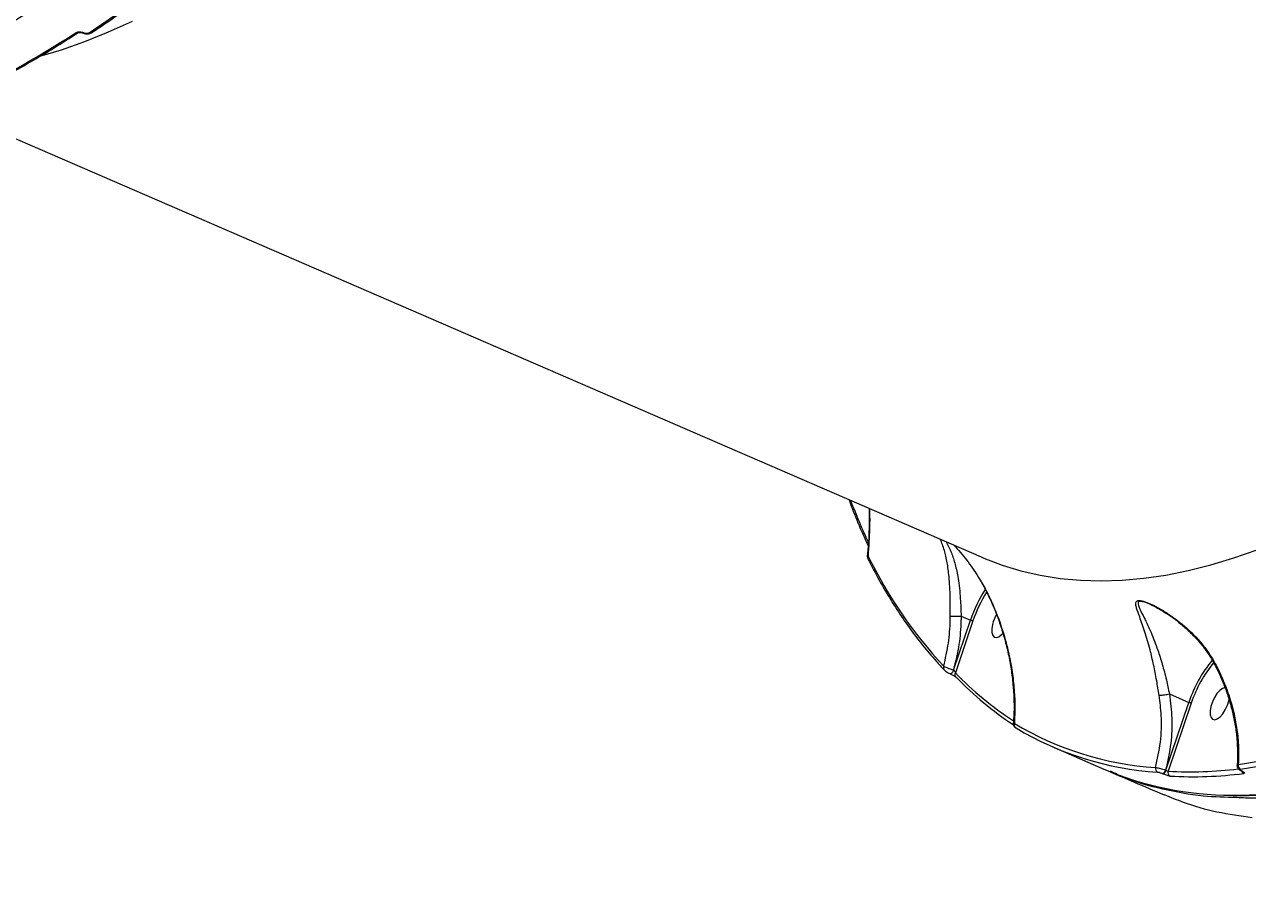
# Model space of a CAD drawing. Header units: millimetres. Extents: x -6104 to 7803, y -6013 to 4803.
# Drawn here: x 1229.8 to 1548.4, y -2587.2 to -2363.5 of the extents above; entities that cross this region are included whole.
import ezdxf

# ---------------------------------------------------------------- set-up
doc = ezdxf.new("R2010")
doc.units = ezdxf.units.MM
for name, color, linetype in [('DIKOM_ОБЪЕКТ', 7, 'Continuous'), ('DIKOM_РАЗМЕР_ЗОНА', 7, 'Continuous'), ('DIKOM_РАЗМЕР_ОБЪЕКТА', 7, 'Continuous')]:
    doc.layers.add(name, color=color, linetype=linetype)
doc.styles.add('style1', font='arial.ttf', dxfattribs={"width": 0.8})
doc.dimstyles.new('1-50', dxfattribs={"dimtxt": 300, "dimasz": 200, "dimexe": 100, "dimexo": 0, "dimgap": 100, "dimtad": 1, "dimtxsty": 'style1', "dimcen": 200, "dimclrd": 7, "dimclre": 7, "dimclrt": 7, "dimadec": 1, "dimazin": 2, "dimtfac": 1, "dimtmove": 0, "dimatfit": 2, "dimfxl": 0, "dimlwd": 25, "dimlwe": 18, "dimarcsym": 0})

# ---------------------------------------------------------------- blocks, each defined once
blk = doc.blocks.new('*D10')
at = {"layer": 'Defpoints', "color": 0, "transparency": 16777216}
for p in [(-4094.65, -224.49), (3111.63, -1726.03), (3111.63, -4948.58)]:
    blk.add_point(p, dxfattribs=at)
at = {"layer": 'DIKOM_РАЗМЕР_ОБЪЕКТА', "color": 7, "lineweight": 18, "transparency": 16777216}
for p, q in [((-4094.65, -224.49), (-4094.65, -5048.58)), ((3111.63, -1726.03), (3111.63, -5048.58))]:
    blk.add_line(p, q, dxfattribs=at)
at = {"layer": 'DIKOM_РАЗМЕР_ОБЪЕКТА', "color": 7, "lineweight": 25, "transparency": 16777216}
blk.add_line((-3894.65, -4948.58), (2911.63, -4948.58), dxfattribs=at)
at = {"layer": 'DIKOM_РАЗМЕР_ОБЪЕКТА', "color": 7, "transparency": 16777216}
for points in [[(-3894.65, -4915.24), (-3894.65, -4981.91), (-4094.65, -4948.58)], [(2911.63, -4915.24), (2911.63, -4981.91), (3111.63, -4948.58)]]:
    blk.add_solid(points, dxfattribs=at)
at = {"layer": 'DIKOM_РАЗМЕР_ОБЪЕКТА', "color": 7, "transparency": 16777216, "insert": (-134.24, -4695.4), "char_height": 300, "attachment_point": 5, "style": 'style1'}
blk.add_mtext('7200', dxfattribs=at)
blk = doc.blocks.new('*D12')
at = {"layer": 'Defpoints', "color": 0, "transparency": 16777216}
for p in [(-6103.62, -69.94), (4675.35, -1132.87), (4675.35, -5913.06)]:
    blk.add_point(p, dxfattribs=at)
at = {"layer": 'DIKOM_РАЗМЕР_ЗОНА', "color": 7, "lineweight": 18, "transparency": 16777216}
for p, q in [((-6103.62, -69.94), (-6103.62, -6013.06)), ((4675.35, -1132.87), (4675.35, -6013.06))]:
    blk.add_line(p, q, dxfattribs=at)
at = {"layer": 'DIKOM_РАЗМЕР_ЗОНА', "color": 7, "lineweight": 25, "transparency": 16777216}
blk.add_line((-5903.62, -5913.06), (4475.35, -5913.06), dxfattribs=at)
at = {"layer": 'DIKOM_РАЗМЕР_ЗОНА', "color": 7, "transparency": 16777216}
for points in [[(-5903.62, -5879.73), (-5903.62, -5946.4), (-6103.62, -5913.06)], [(4475.35, -5879.73), (4475.35, -5946.4), (4675.35, -5913.06)]]:
    blk.add_solid(points, dxfattribs=at)
at = {"layer": 'DIKOM_РАЗМЕР_ЗОНА', "color": 7, "transparency": 16777216, "insert": (271.51, -5659.89), "char_height": 300, "attachment_point": 5, "style": 'style1'}
blk.add_mtext('10800', dxfattribs=at)

msp = doc.modelspace()

# ---------------------------------------------------------------- linework, layer by layer
at = {"layer": 'DIKOM_ОБЪЕКТ', "color": 7, "linetype": 'Continuous', "lineweight": 15}
for p, q in [((1244.919, -2365.691), (1244.964, -2365.711)), ((1245.208, -2365.633), (1245.253, -2365.653)), ((1210.146, -2385.738), (1479.039, -2502.19)), ((1471.823, -2531.683), (1476.22, -2518.655)), ((1476.866, -2518.835), (1472.287, -2532.402)), ((1473.774, -2517.597), (1473.781, -2517.599)), ((1473.781, -2517.599), (1476.22, -2518.655)), ((1470.93, -2532.59), (1470.957, -2532.602)), ((1471.796, -2531.672), (1471.823, -2531.683)), ((1528.072, -2537.87), (1533.119, -2540.055)), ((1527.105, -2557.75), (1533.119, -2540.055)), ((1533.764, -2540.237), (1527.738, -2557.97)), ((1497.684, -2551.675), (1510.938, -2557.415)), ((1527.06, -2557.731), (1527.105, -2557.75)), ((1546.76, -2557.891), (1546.826, -2557.919)), ((1546.875, -2557.905), (1546.941, -2557.933)), ((1526.307, -2558.681), (1526.261, -2558.661))]:
    msp.add_line(p, q, dxfattribs=at)
at = {"layer": 'DIKOM_ОБЪЕКТ', "color": 7, "linetype": 'Continuous', "lineweight": 15, "flags": 128}
for points in [[(1257.813, -2362.742), (1251.597, -2365.535), (1245.45, -2368.007), (1239.377, -2370.154), (1233.721, -2371.881)], [(1479.039, -2502.19), (1479.721, -2502.481), (1484.486, -2504.295), (1489.387, -2505.78), (1494.419, -2506.935), (1499.578, -2507.761), (1504.859, -2508.255), (1510.258, -2508.417), (1515.769, -2508.247), (1521.387, -2507.746), (1527.106, -2506.913), (1532.922, -2505.75), (1538.83, -2504.257), (1544.823, -2502.436), (1550.896, -2500.289)], [(1481.974, -2519.752), (1481.783, -2520.885), (1481.796, -2521.864), (1482.012, -2522.61), (1482.414, -2523.063), (1482.97, -2523.185), (1483.633, -2522.967), (1484.351, -2522.426), (1484.681, -2522.082)], [(1471.796, -2531.672), (1471.706, -2531.896), (1471.594, -2532.107), (1471.467, -2532.293), (1471.332, -2532.443), (1471.196, -2532.547), (1471.068, -2532.6), (1470.955, -2532.599), (1470.93, -2532.59)], [(1471.823, -2531.683), (1471.733, -2531.908), (1471.622, -2532.119), (1471.494, -2532.305), (1471.359, -2532.454), (1471.223, -2532.559), (1471.095, -2532.612), (1470.982, -2532.611), (1470.957, -2532.602)], [(1472.392, -2533.452), (1472.498, -2533.545), (1472.651, -2533.631)], [(1542.578, -2536.184), (1542.538, -2536.187), (1541.875, -2536.405), (1541.157, -2536.945), (1540.443, -2537.765), (1539.791, -2538.797), (1539.253, -2539.957), (1538.873, -2541.152)], [(1538.873, -2541.152), (1538.682, -2542.285), (1538.695, -2543.265), (1538.911, -2544.011), (1539.313, -2544.463), (1539.868, -2544.585), (1540.532, -2544.367), (1541.249, -2543.826), (1541.963, -2543.007), (1542.616, -2541.975), (1543.154, -2540.815), (1543.533, -2539.62), (1543.604, -2539.306)], [(1546.76, -2557.891), (1546.802, -2557.904), (1546.875, -2557.905)], [(1546.821, -2557.917), (1546.867, -2557.932), (1546.941, -2557.933)], [(1544.343, -2564.258), (1547.015, -2564.245), (1552.81, -2563.975)]]:
    msp.add_lwpolyline(points, dxfattribs=at)
at = {"layer": 'DIKOM_ОБЪЕКТ', "color": 7, "linetype": 'Continuous', "lineweight": 15}
for centre, radius, start, end in [((1044.896, -2064.959), 362.095, 303.85941, 313.93728), ((1109.165, -2160.985), 244.608, 297.19766, 303.20927), ((1243.443, -2365.028), 0.687, 243.49266, 300.58627), ((1245.011, -2365.397), 0.308, 252.22713, 309.79629), ((1245.056, -2365.415), 0.309, 252.85927, 309.68783), ((1246.946, -2365.03), 0.688, 243.54568, 300.73031), ((1602.142, -2428.17), 167.943, 200.67041, 204.71737), ((1450.243, -2502.349), 0.797, 149.48442, 205.3329), ((1556.08, -2449.895), 118.559, 206.04087, 222.92634), ((1510.808, -2530.467), 36.549, 147.22525, 161.14481), ((1510.495, -2530.33), 35.539, 147.74794, 161.12934), ((1491.716, -2522.19), 10.042, 150.1504, 165.94528), ((1565.015, -2550.582), 33.588, 140.14937, 161.73594), ((1564.788, -2550.491), 32.674, 140.45084, 161.70996), ((1470.046, -2531.036), 0.873, 153.08761, 221.981), ((1473.048, -2532.856), 0.886, 149.10944, 222.27956), ((1535.715, -2470.99), 88.287, 224.07489, 236.82642), ((1536.305, -2471.991), 88.608, 224.07923, 236.46985), ((1522.011, -2402.532), 155.595, 278.87129, 297.53557), ((1522.521, -2403.415), 155.937, 278.87134, 297.53594), ((1488.496, -2545.912), 0.916, 155.93936, 243.92227), ((1529.928, -2474.978), 82.252, 239.07695, 266.18664), ((1530.455, -2476.019), 82.432, 239.07663, 266.18672), ((1544.553, -2478.281), 85.978, 246.98529, 269.86051), ((1525.428, -2557.358), 1.019, 162.26499, 243.45431), ((1525.858, -2557.507), 1.222, 289.26952, 349.46141), ((1525.903, -2557.527), 1.222, 289.26952, 349.46141), ((1528.696, -2558.343), 1.028, 158.73151, 243.27897), ((1533.63, -2456.171), 101.97, 266.68756, 276.95267), ((1547.045, -2556.527), 1.07, 165.89881, 243.62448), ((1547.828, -2557.667), 0.995, 196.71597, 245.08073), ((1534.143, -2456.879), 102.553, 266.69652, 277.43221)]:
    msp.add_arc(centre, radius, start, end, dxfattribs=at)
for points, knots in [([(1143.563, -2390.59), (1143.981, -2390.602), (1146.188, -2390.664), (1150.283, -2390.484), (1155.847, -2390.038), (1161.511, -2389.271), (1167.26, -2388.216), (1173.092, -2386.866), (1179.002, -2385.222), (1184.985, -2383.286), (1191.037, -2381.06), (1197.153, -2378.544), (1203.328, -2375.742), (1209.558, -2372.656), (1215.837, -2369.287), (1222.162, -2365.639), (1228.527, -2361.714), (1234.928, -2357.515), (1241.359, -2353.046), (1247.816, -2348.31), (1254.294, -2343.311), (1260.788, -2338.052), (1267.294, -2332.539), (1273.806, -2326.773), (1280.32, -2320.761), (1286.831, -2314.507), (1293.334, -2308.015), (1299.824, -2301.29), (1306.296, -2294.338), (1312.746, -2287.163), (1319.168, -2279.771), (1325.559, -2272.168), (1331.913, -2264.359), (1338.225, -2256.351), (1344.491, -2248.148), (1350.706, -2239.758), (1356.865, -2231.187), (1362.964, -2222.441), (1368.999, -2213.526), (1374.964, -2204.45), (1380.855, -2195.219), (1386.669, -2185.84), (1392.399, -2176.32), (1398.043, -2166.667), (1403.596, -2156.887), (1409.053, -2146.987), (1413.821, -2138.092), (1416.742, -2132.474), (1417.911, -2130.226)], [0, 0, 0, 0, 0.0051792, 0.02739, 0.049613, 0.0718476, 0.0940928, 0.1163476, 0.1386106, 0.1608804, 0.1831557, 0.2054353, 0.2277182, 0.2500034, 0.2722903, 0.2945781, 0.3168661, 0.3391542, 0.3614418, 0.3837286, 0.4060148, 0.4283, 0.450584, 0.4728671, 0.4951492, 0.51743, 0.53971, 0.5619889, 0.5842667, 0.6065435, 0.6288196, 0.6510948, 0.673369, 0.6956427, 0.7179154, 0.7401875, 0.762459, 0.7847299, 0.8070003, 0.82927, 0.8515394, 0.8738083, 0.8960771, 0.9183452, 0.940613, 0.9628806, 0.9851481, 1, 1, 1, 1]), ([(1544.662, -2564.298), (1545.079, -2564.31), (1547.286, -2564.371), (1551.381, -2564.191), (1556.945, -2563.745), (1562.609, -2562.979), (1568.358, -2561.924), (1574.19, -2560.573), (1580.1, -2558.929), (1586.083, -2556.993), (1592.135, -2554.767), (1598.251, -2552.252), (1604.426, -2549.45), (1610.656, -2546.363), (1616.936, -2542.994), (1623.261, -2539.346), (1629.626, -2535.421), (1636.026, -2531.223), (1642.457, -2526.753), (1648.914, -2522.018), (1655.392, -2517.019), (1661.887, -2511.76), (1668.392, -2506.246), (1674.904, -2500.481), (1681.418, -2494.469), (1687.929, -2488.214), (1694.432, -2481.722), (1700.922, -2474.998), (1707.395, -2468.045), (1713.844, -2460.871), (1720.267, -2453.479), (1726.658, -2445.876), (1733.012, -2438.067), (1739.323, -2430.058), (1745.589, -2421.856), (1751.804, -2413.466), (1757.964, -2404.894), (1764.063, -2396.148), (1770.097, -2387.234), (1776.062, -2378.157), (1781.954, -2368.926), (1787.767, -2359.547), (1793.498, -2350.028), (1799.141, -2340.374), (1804.695, -2330.595), (1810.151, -2320.695), (1814.919, -2311.8), (1817.841, -2306.181), (1819.01, -2303.934)], [0, 0, 0, 0, 0.0051792, 0.02739, 0.049613, 0.0718476, 0.0940928, 0.1163476, 0.1386106, 0.1608803, 0.1831557, 0.2054353, 0.2277182, 0.2500034, 0.2722902, 0.2945781, 0.3168661, 0.3391542, 0.3614417, 0.3837286, 0.4060146, 0.4283, 0.450584, 0.4728671, 0.4951491, 0.5174301, 0.5397101, 0.5619887, 0.5842667, 0.6065438, 0.6288198, 0.6510946, 0.6733692, 0.6956425, 0.7179153, 0.7401874, 0.7624589, 0.7847299, 0.8070003, 0.82927, 0.8515394, 0.8738083, 0.8960771, 0.9183452, 0.9406131, 0.9628808, 0.9851481, 1, 1, 1, 1]), ([(1247.298, -2365.621), (1248.422, -2364.872), (1251.681, -2362.7), (1257.101, -2358.899), (1263.56, -2354.132), (1270.041, -2349.098), (1276.537, -2343.806), (1283.044, -2338.26), (1289.442, -2332.563), (1294.036, -2328.308), (1296.457, -2326.01), (1296.822, -2325.664)], [0, 0, 0, 0, 0.0688533, 0.1997296, 0.3306036, 0.461473, 0.5923365, 0.7231938, 0.8540454, 0.9780024, 1, 1, 1, 1]), ([(1221.585, -2378.546), (1222.682, -2377.978), (1225.865, -2376.331), (1231.171, -2373.387), (1237.475, -2369.665), (1241.699, -2366.96), (1243.793, -2365.619)], [0, 0, 0, 0, 0.1499045, 0.4348025, 0.7197091, 1, 1, 1, 1]), ([(1243.137, -2365.642), (1243.244, -2365.587), (1243.459, -2365.477), (1243.922, -2365.406), (1244.425, -2365.419), (1244.873, -2365.504), (1245.113, -2365.597), (1245.208, -2365.633)], [0, 0, 0, 0, 0.215057, 0.4300002, 0.6447434, 0.8592138, 1, 1, 1, 1]), ([(1243.795, -2365.618), (1243.796, -2365.618), (1243.797, -2365.617), (1243.866, -2365.591), (1243.999, -2365.564), (1244.198, -2365.55), (1244.444, -2365.563), (1244.689, -2365.609), (1244.856, -2365.662), (1244.909, -2365.688), (1244.916, -2365.691)], [0, 0, 0, 0, 0.0839394, 0.1948398, 0.3338104, 0.4743007, 0.6405343, 0.8192986, 0.9761646, 1, 1, 1, 1]), ([(1244.963, -2365.71), (1244.964, -2365.71), (1245.173, -2365.823), (1245.689, -2365.937), (1246.472, -2365.948), (1247.026, -2365.822), (1247.261, -2365.635), (1247.291, -2365.61)], [0, 0, 0, 0, 0.0007478, 0.3034508, 0.6109239, 0.9486886, 1, 1, 1, 1]), ([(1245.253, -2365.653), (1245.318, -2365.678), (1245.479, -2365.741), (1245.78, -2365.797), (1246.116, -2365.805), (1246.425, -2365.757), (1246.568, -2365.683), (1246.64, -2365.646)], [0, 0, 0, 0, 0.1422656, 0.3570754, 0.5715141, 0.7857264, 1, 1, 1, 1]), ([(1746.303, -2422.917), (1743.815, -2426.183), (1737.113, -2434.984), (1726.037, -2448.668), (1713.079, -2463.711), (1699.888, -2477.988), (1686.506, -2491.432), (1672.974, -2503.969), (1659.59, -2515.324), (1646.397, -2525.487), (1633.432, -2534.472), (1620.484, -2542.425), (1607.6, -2549.274), (1594.826, -2554.969), (1582.446, -2559.375), (1570.482, -2562.545), (1559.004, -2564.383), (1550.706, -2565.149), (1546.387, -2564.906), (1545.629, -2564.864)], [0, 0, 0, 0, 0.0369365, 0.0995097, 0.1621309, 0.2247042, 0.2890949, 0.3535379, 0.4179286, 0.4805017, 0.5431228, 0.605696, 0.6700867, 0.7345297, 0.7989204, 0.8614934, 0.9241146, 0.9866879, 1, 1, 1, 1]), ([(1444.595, -2487.273), (1444.86, -2488.005), (1445.884, -2490.833), (1447.538, -2494.841), (1448.996, -2498.01), (1449.573, -2499.263)], [0, 0, 0, 0, 0.1743495, 0.6735805, 1, 1, 1, 1]), ([(1449.807, -2489.53), (1449.819, -2491.309), (1449.844, -2494.889), (1449.664, -2498.991), (1449.413, -2501.28), (1449.352, -2501.838)], [0, 0, 0, 0, 0.4276953, 0.8606991, 1, 1, 1, 1]), ([(1449.886, -2489.564), (1449.908, -2489.989), (1449.997, -2491.705), (1449.943, -2495.856), (1449.71, -2499.524), (1449.557, -2501.944)], [0, 0, 0, 0, 0.1007899, 0.4067642, 1, 1, 1, 1]), ([(1470.964, -2517.57), (1470.97, -2515.963), (1470.978, -2513.355), (1470.86, -2509.936), (1470.636, -2506.815), (1470.196, -2503.571), (1469.46, -2500.239), (1468.754, -2498.493), (1468.383, -2497.575)], [0, 0, 0, 0, 0.1907441, 0.309546, 0.4310693, 0.6102662, 0.7948683, 1, 1, 1, 1]), ([(1469.896, -2498.23), (1470.373, -2499.147), (1471.268, -2500.868), (1472.288, -2504.132), (1472.956, -2507.261), (1473.37, -2510.306), (1473.638, -2513.559), (1473.774, -2516.073), (1473.774, -2517.597), (1473.774, -2517.597)], [0, 0, 0, 0, 0.2070578, 0.3885663, 0.5742817, 0.6928371, 0.8136573, 0.9999368, 1, 1, 1, 1]), ([(1471.928, -2499.11), (1473.057, -2500.366), (1475.356, -2502.923), (1477.269, -2505.846), (1478.242, -2507.333)], [0, 0, 0, 0, 0.49113337, 1, 1, 1, 1]), ([(1449.346, -2501.838), (1449.34, -2501.92), (1449.324, -2502.143), (1449.399, -2502.429), (1449.494, -2502.61), (1449.533, -2502.685)], [0, 0, 0, 0, 0.254676, 0.693284, 1, 1, 1, 1]), ([(1449.355, -2501.838), (1449.365, -2501.847), (1449.378, -2501.861), (1449.512, -2501.923), (1449.557, -2501.944)], [0, 0, 0, 0, 0.6662074, 1, 1, 1, 1]), ([(1449.523, -2502.69), (1450.015, -2503.656), (1451.442, -2506.456), (1453.927, -2510.895), (1457.03, -2515.92), (1460.291, -2520.678), (1463.709, -2525.166), (1466.76, -2528.79), (1468.697, -2530.869), (1469.399, -2531.622)], [0, 0, 0, 0, 0.0864555, 0.2506161, 0.4147424, 0.5788116, 0.7428151, 0.9067414, 1, 1, 1, 1]), ([(1478.239, -2507.408), (1478.574, -2507.953), (1479.55, -2509.538), (1480.967, -2512.319), (1482.511, -2515.75), (1483.874, -2519.359), (1485.052, -2523.117), (1486.025, -2526.996), (1486.778, -2530.96), (1487.301, -2534.986), (1487.57, -2539.019), (1487.613, -2542.603), (1487.453, -2544.785), (1487.388, -2545.667)], [0, 0, 0, 0, 0.0458171, 0.1334511, 0.2239516, 0.3174556, 0.4139131, 0.5130604, 0.6143974, 0.7174997, 0.8229123, 0.9283819, 1, 1, 1, 1]), ([(1478.242, -2507.333), (1478.418, -2507.624), (1479.301, -2509.088), (1480.762, -2511.797), (1483.07, -2516.803), (1484.84, -2521.856), (1486.221, -2527.221), (1487.053, -2531.532), (1487.618, -2536.24), (1487.863, -2540.935), (1487.728, -2544.004), (1487.66, -2545.538)], [0, 0, 0, 0, 0.02429461, 0.12224639, 0.22021704, 0.42151524, 0.51188787, 0.63223412, 0.75259002, 0.8762949, 1, 1, 1, 1]), ([(1525.381, -2538.22), (1525.171, -2536.941), (1524.721, -2534.194), (1523.943, -2530.198), (1522.934, -2525.897), (1521.689, -2521.637), (1520.415, -2518.093), (1519.573, -2515.843), (1519.246, -2514.571), (1519.259, -2513.851), (1519.62, -2513.574), (1520.158, -2513.501), (1521.002, -2513.605), (1522.812, -2514.249), (1525.147, -2515.403), (1528.566, -2517.468), (1532.736, -2520.66), (1536.385, -2524.509), (1538.887, -2527.949), (1539.889, -2529.773), (1540.393, -2530.69)], [0, 0, 0, 0, 0.0590559, 0.1267725, 0.1965292, 0.2899975, 0.386194, 0.45277, 0.4864319, 0.5209065, 0.5489135, 0.5542509, 0.580047, 0.6152105, 0.6617352, 0.7094947, 0.8061406, 0.9056053, 0.952554, 1, 1, 1, 1]), ([(1522.977, -2514.516), (1522.958, -2514.506), (1522.344, -2514.2), (1521.359, -2513.882), (1520.56, -2513.757), (1520.092, -2513.83), (1519.833, -2514.113), (1519.969, -2514.832), (1520.504, -2516.101), (1521.638, -2518.319), (1523.286, -2521.792), (1524.889, -2525.905), (1526.207, -2530.109), (1527.236, -2533.951), (1527.777, -2536.64), (1528.066, -2537.868), (1528.066, -2537.869)], [0, 0, 0, 0, 0.0017521, 0.0560189, 0.0945883, 0.1025554, 0.1449212, 0.1979356, 0.2530562, 0.3619919, 0.5173093, 0.6763024, 0.7886161, 0.9035323, 0.999947, 1, 1, 1, 1]), ([(1522.977, -2514.516), (1523.09, -2514.563), (1523.607, -2514.78), (1524.677, -2515.325), (1526.296, -2516.24), (1528.302, -2517.527), (1530.609, -2519.237), (1533.043, -2521.347), (1535.303, -2523.656), (1537.277, -2526.081), (1538.913, -2528.447), (1539.787, -2530.088), (1540.202, -2530.865)], [0, 0, 0, 0, 0.0179242, 0.0821339, 0.1579563, 0.2574682, 0.3823101, 0.5140201, 0.6524908, 0.77646, 0.8940116, 1, 1, 1, 1]), ([(1469.267, -2530.641), (1469.718, -2528.644), (1470.601, -2524.728), (1470.937, -2520.304), (1470.96, -2517.945), (1470.964, -2517.57)], [0, 0, 0, 0, 0.4665367, 0.9150174, 1, 1, 1, 1]), ([(1470.964, -2517.57), (1470.974, -2517.57), (1471.063, -2517.57), (1471.32, -2517.573), (1471.849, -2517.578), (1472.493, -2517.584), (1473.171, -2517.591), (1473.577, -2517.595), (1473.774, -2517.597)], [0, 0, 0, 0, 0.0259616, 0.2202735, 0.4178861, 0.6154915, 0.8131024, 1, 1, 1, 1]), ([(1473.781, -2517.599), (1473.775, -2517.987), (1473.736, -2520.443), (1473.345, -2525.212), (1472.33, -2529.441), (1471.796, -2531.672)], [0, 0, 0, 0, 0.0814789, 0.5156639, 1, 1, 1, 1]), ([(1476.866, -2518.835), (1476.859, -2518.835), (1476.841, -2518.835), (1476.786, -2518.829), (1476.684, -2518.81), (1476.531, -2518.769), (1476.367, -2518.715), (1476.269, -2518.675), (1476.22, -2518.655)], [0, 0, 0, 0, 0.0536878, 0.1414736, 0.3561166, 0.570649, 0.7853909, 1, 1, 1, 1]), ([(1469.267, -2530.641), (1469.359, -2530.68), (1469.556, -2530.765), (1470.039, -2530.964), (1470.618, -2531.2), (1471.232, -2531.447), (1471.607, -2531.596), (1471.796, -2531.672)], [0, 0, 0, 0, 0.1847798, 0.398802, 0.6012601, 0.7990307, 1, 1, 1, 1]), ([(1469.401, -2531.616), (1469.437, -2531.655), (1469.595, -2531.825), (1469.911, -2532.043), (1470.388, -2532.33), (1470.745, -2532.513), (1470.924, -2532.586), (1470.968, -2532.604)], [0, 0, 0, 0, 0.0986168, 0.4321854, 0.6860306, 0.9232356, 1, 1, 1, 1]), ([(1470.958, -2532.604), (1470.967, -2532.607), (1471.066, -2532.648), (1471.315, -2532.768), (1471.672, -2532.96), (1472.024, -2533.174), (1472.263, -2533.342), (1472.38, -2533.44), (1472.389, -2533.45), (1472.392, -2533.453)], [0, 0, 0, 0, 0.0166762, 0.1880973, 0.3769079, 0.5794683, 0.7893643, 0.9257931, 1, 1, 1, 1]), ([(1471.823, -2531.683), (1471.858, -2531.702), (1471.904, -2531.725), (1471.992, -2531.796), (1472.089, -2531.9), (1472.191, -2532.065), (1472.262, -2532.239), (1472.279, -2532.349), (1472.287, -2532.402)], [0, 0, 0, 0, 0.1271217, 0.1626174, 0.3404029, 0.5454332, 0.7831326, 1, 1, 1, 1]), ([(1540.19, -2530.871), (1540.468, -2531.415), (1541.296, -2533.033), (1542.437, -2535.824), (1543.616, -2539.215), (1544.548, -2542.66), (1545.234, -2546.117), (1545.674, -2549.562), (1545.835, -2552.954), (1545.834, -2555.298), (1545.712, -2556.474), (1545.702, -2556.571)], [0, 0, 0, 0, 0.0658092, 0.1956652, 0.3265886, 0.4584028, 0.590661, 0.7226934, 0.8552605, 0.9880538, 1, 1, 1, 1]), ([(1540.24, -2530.845), (1540.232, -2530.842), (1540.209, -2530.833), (1540.285, -2530.768), (1540.365, -2530.71), (1540.393, -2530.69)], [0, 0, 0, 0, 0.27614101, 0.75079488, 1, 1, 1, 1]), ([(1540.393, -2530.69), (1541.325, -2532.696), (1543.213, -2536.76), (1544.805, -2542.325), (1545.726, -2547.335), (1546.155, -2551.759), (1546.056, -2554.757), (1546.007, -2556.266)], [0, 0, 0, 0, 0.2398788, 0.4858758, 0.639421, 0.8185497, 1, 1, 1, 1]), ([(1524.458, -2557.048), (1524.938, -2554.854), (1525.91, -2550.407), (1526.112, -2544.012), (1525.602, -2539.969), (1525.381, -2538.22)], [0, 0, 0, 0, 0.3558549, 0.7214773, 1, 1, 1, 1]), ([(1525.381, -2538.22), (1525.4, -2538.22), (1525.474, -2538.221), (1525.695, -2538.214), (1526.133, -2538.178), (1526.766, -2538.098), (1527.447, -2537.991), (1527.86, -2537.91), (1528.066, -2537.869)], [0, 0, 0, 0, 0.0381012, 0.14920281, 0.36188876, 0.57461616, 0.78729662, 1, 1, 1, 1]), ([(1528.072, -2537.87), (1528.326, -2539.969), (1528.839, -2544.218), (1528.561, -2550.952), (1527.577, -2555.395), (1527.06, -2557.731)], [0, 0, 0, 0, 0.3165677, 0.6406692, 1, 1, 1, 1]), ([(1528.066, -2537.869), (1528.067, -2537.869), (1528.07, -2537.869), (1528.072, -2537.869), (1528.072, -2537.87)], [0, 0, 0, 0, 0.60620702, 1, 1, 1, 1]), ([(1533.764, -2540.237), (1533.755, -2540.237), (1533.737, -2540.236), (1533.681, -2540.23), (1533.582, -2540.211), (1533.429, -2540.17), (1533.266, -2540.116), (1533.168, -2540.075), (1533.119, -2540.055)], [0, 0, 0, 0, 0.0701912, 0.1414702, 0.3560296, 0.5706667, 0.7853308, 1, 1, 1, 1]), ([(1487.403, -2545.67), (1487.401, -2545.754), (1487.396, -2545.925), (1487.476, -2546.157), (1487.587, -2546.343), (1487.705, -2546.473), (1487.806, -2546.558), (1487.906, -2546.63), (1487.979, -2546.673), (1488.025, -2546.7)], [0, 0, 0, 0, 0.1669186, 0.3356405, 0.4807434, 0.6018548, 0.7017464, 0.8121734, 1, 1, 1, 1]), ([(1487.418, -2545.668), (1487.413, -2545.655), (1487.384, -2545.588), (1487.509, -2545.555), (1487.639, -2545.541), (1487.66, -2545.538)], [0, 0, 0, 0, 0.1624464, 0.8659099, 1, 1, 1, 1]), ([(1512.638, -2558.144), (1514.711, -2559.042), (1519.36, -2561.057), (1524.057, -2563.021), (1526.659, -2564.109)], [0, 0, 0, 0, 0.4459809, 1, 1, 1, 1]), ([(1545.629, -2564.864), (1542.689, -2564.793), (1536.038, -2564.633), (1526.255, -2562.797), (1518.2, -2560.593), (1513.868, -2558.559), (1512.696, -2558.009)], [0, 0, 0, 0, 0.2506446, 0.5668708, 0.8828391, 1, 1, 1, 1]), ([(1524.458, -2557.048), (1524.58, -2557.059), (1524.824, -2557.081), (1525.389, -2557.202), (1526.023, -2557.374), (1526.607, -2557.561), (1526.931, -2557.682), (1527.06, -2557.731)], [0, 0, 0, 0, 0.2142534, 0.428333, 0.6427415, 0.8576296, 1, 1, 1, 1]), ([(1526.261, -2558.661), (1526.197, -2558.634), (1526.037, -2558.567), (1525.748, -2558.462), (1525.434, -2558.364), (1525.155, -2558.292), (1525.033, -2558.277), (1524.973, -2558.269)], [0, 0, 0, 0, 0.1422687, 0.357068, 0.5715241, 0.7857079, 1, 1, 1, 1]), ([(1527.105, -2557.75), (1527.136, -2557.764), (1527.216, -2557.797), (1527.358, -2557.853), (1527.513, -2557.908), (1527.65, -2557.951), (1527.708, -2557.964), (1527.738, -2557.97)], [0, 0, 0, 0, 0.1406764, 0.3551942, 0.5699142, 0.7849008, 1, 1, 1, 1]), ([(1545.727, -2556.575), (1545.718, -2556.627), (1545.691, -2556.791), (1545.775, -2557.055), (1545.928, -2557.323), (1546.149, -2557.546), (1546.415, -2557.734), (1546.668, -2557.841), (1546.796, -2557.896)], [0, 0, 0, 0, 0.0795042, 0.2529572, 0.4103025, 0.5674792, 0.7812062, 1, 1, 1, 1]), ([(1545.739, -2556.574), (1545.736, -2556.531), (1545.727, -2556.405), (1545.896, -2556.321), (1546.007, -2556.266)], [0, 0, 0, 0, 0.3469175, 1, 1, 1, 1]), ([(1546.569, -2557.486), (1546.52, -2557.498), (1546.421, -2557.523), (1546.415, -2557.609), (1546.521, -2557.719), (1546.694, -2557.823), (1546.829, -2557.884), (1546.875, -2557.905)], [0, 0, 0, 0, 0.22884291, 0.45785859, 0.67851442, 0.88838557, 1, 1, 1, 1]), ([(1546.82, -2557.919), (1546.869, -2557.941), (1546.988, -2557.991), (1547.092, -2558.05), (1547.145, -2558.088), (1547.138, -2558.082), (1547.136, -2558.081)], [0, 0, 0, 0, 0.271391, 0.6457292, 0.925886, 1, 1, 1, 1]), ([(1546.941, -2557.933), (1547.01, -2557.965), (1547.216, -2558.058), (1547.48, -2558.217), (1547.642, -2558.386), (1547.634, -2558.517), (1547.484, -2558.552), (1547.408, -2558.57)], [0, 0, 0, 0, 0.1082965, 0.3204341, 0.5430587, 0.7715633, 1, 1, 1, 1]), ([(1528.233, -2559.261), (1528.142, -2559.251), (1527.96, -2559.229), (1527.54, -2559.123), (1527.07, -2558.977), (1526.639, -2558.82), (1526.401, -2558.72), (1526.307, -2558.681)], [0, 0, 0, 0, 0.215064, 0.4299742, 0.6447053, 0.8592591, 1, 1, 1, 1]), ([(1526.696, -2564.021), (1528.333, -2564.723), (1532.754, -2566.62), (1540.38, -2568.72), (1546.544, -2569.629), (1549.625, -2570.084)], [0, 0, 0, 0, 0.2272547, 0.6136271, 1, 1, 1, 1])]:
    msp.add_open_spline(points, degree=3, knots=knots, dxfattribs=at)

# ---------------------------------------------------------------- dimensions: what is measured, and where the dimension line sits
at = {"layer": 'DIKOM_РАЗМЕР_ЗОНА'}
dim = msp.add_linear_dim(base=(4675.352, -5913.064), p1=(-6103.623, -69.942), p2=(4675.352, -1132.872), text='10800', dimstyle='1-50', dxfattribs=at)
dim.commit()
dim.dimension.update_dxf_attribs({"geometry": '*D12', "text_midpoint": (271.508, -5913.064), "dimtype": 160})
at = {"layer": 'DIKOM_РАЗМЕР_ОБЪЕКТА'}
dim = msp.add_linear_dim(base=(3111.629, -4948.576), p1=(-4094.654, -224.488), p2=(3111.629, -1726.033), text='7200', dimstyle='1-50', dxfattribs=at)
dim.commit()
dim.dimension.update_dxf_attribs({"geometry": '*D10', "text_midpoint": (-134.242, -4948.576), "dimtype": 160})

doc.saveas('drawing.dxf')
